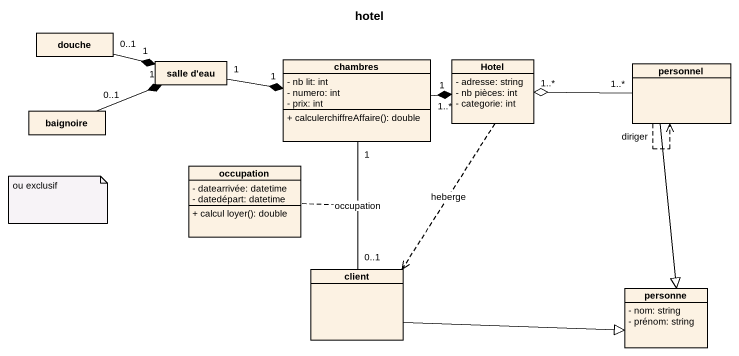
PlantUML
@startuml
title hotel
hide circle
hide empty members
skinparam classAttributeIconSize 0
class douche
class "salle d'eau" as salle_d_eau
class chambres {
  - nb lit: int
  - numero: int
  - prix: int
  + calculerchiffreAffaire(): double
}
class Hotel {
  - adresse: string
  - nb pièces: int
  - categorie: int
}
class personnel
class baignoire
class occupation {
  - datearrivée: datetime
  - datedépart: datetime
  + calcul loyer(): double
}
class client
class personne {
  - nom: string
  - prénom: string
}
douche "0..1" -right-* "1" salle_d_eau
salle_d_eau "1" -right-* "1" chambres
chambres "1..*" -right-* "1" Hotel
chambres "1" -- "0..1" client : occupation
(chambres, client) .. occupation
Hotel ..> client : heberge
personnel "1..*" -left-o "1..*" Hotel
personnel ..> personnel : diriger
personnel --|> personne
baignoire "0..1" -right-* "1" salle_d_eau
client -right-|> personne
note as N1
  ou exclusif
end note
@enduml
